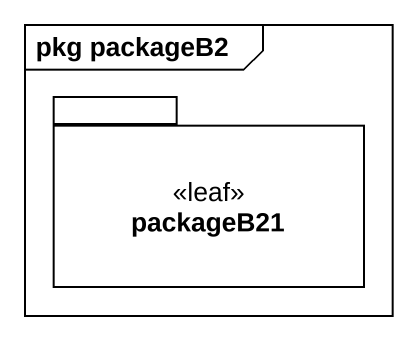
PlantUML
@startuml
mainframe pkg packageB2
package packageB21 <<leaf>> {
}
@enduml
